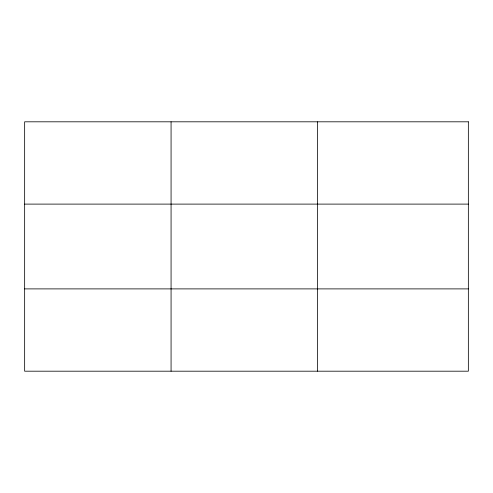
<?xml version="1.0" encoding="UTF-8"?>
<svg xmlns="http://www.w3.org/2000/svg" width="493" height="493" viewBox="0 0 493 493"><rect width="100%" height="100%" fill="white"/><g stroke="black" fill="none" stroke-linecap="round" stroke-linejoin="round"><path stroke-width="0.74" d="M171.071 371.192L171.071 121.808M317.492 371.192L317.492 121.808M24.65 204.108L468.35 204.108M24.65 288.892L468.35 288.892M468.35 121.808L468.35 371.192L24.65 371.192L24.65 121.808L468.35 121.808"/></g></svg>
